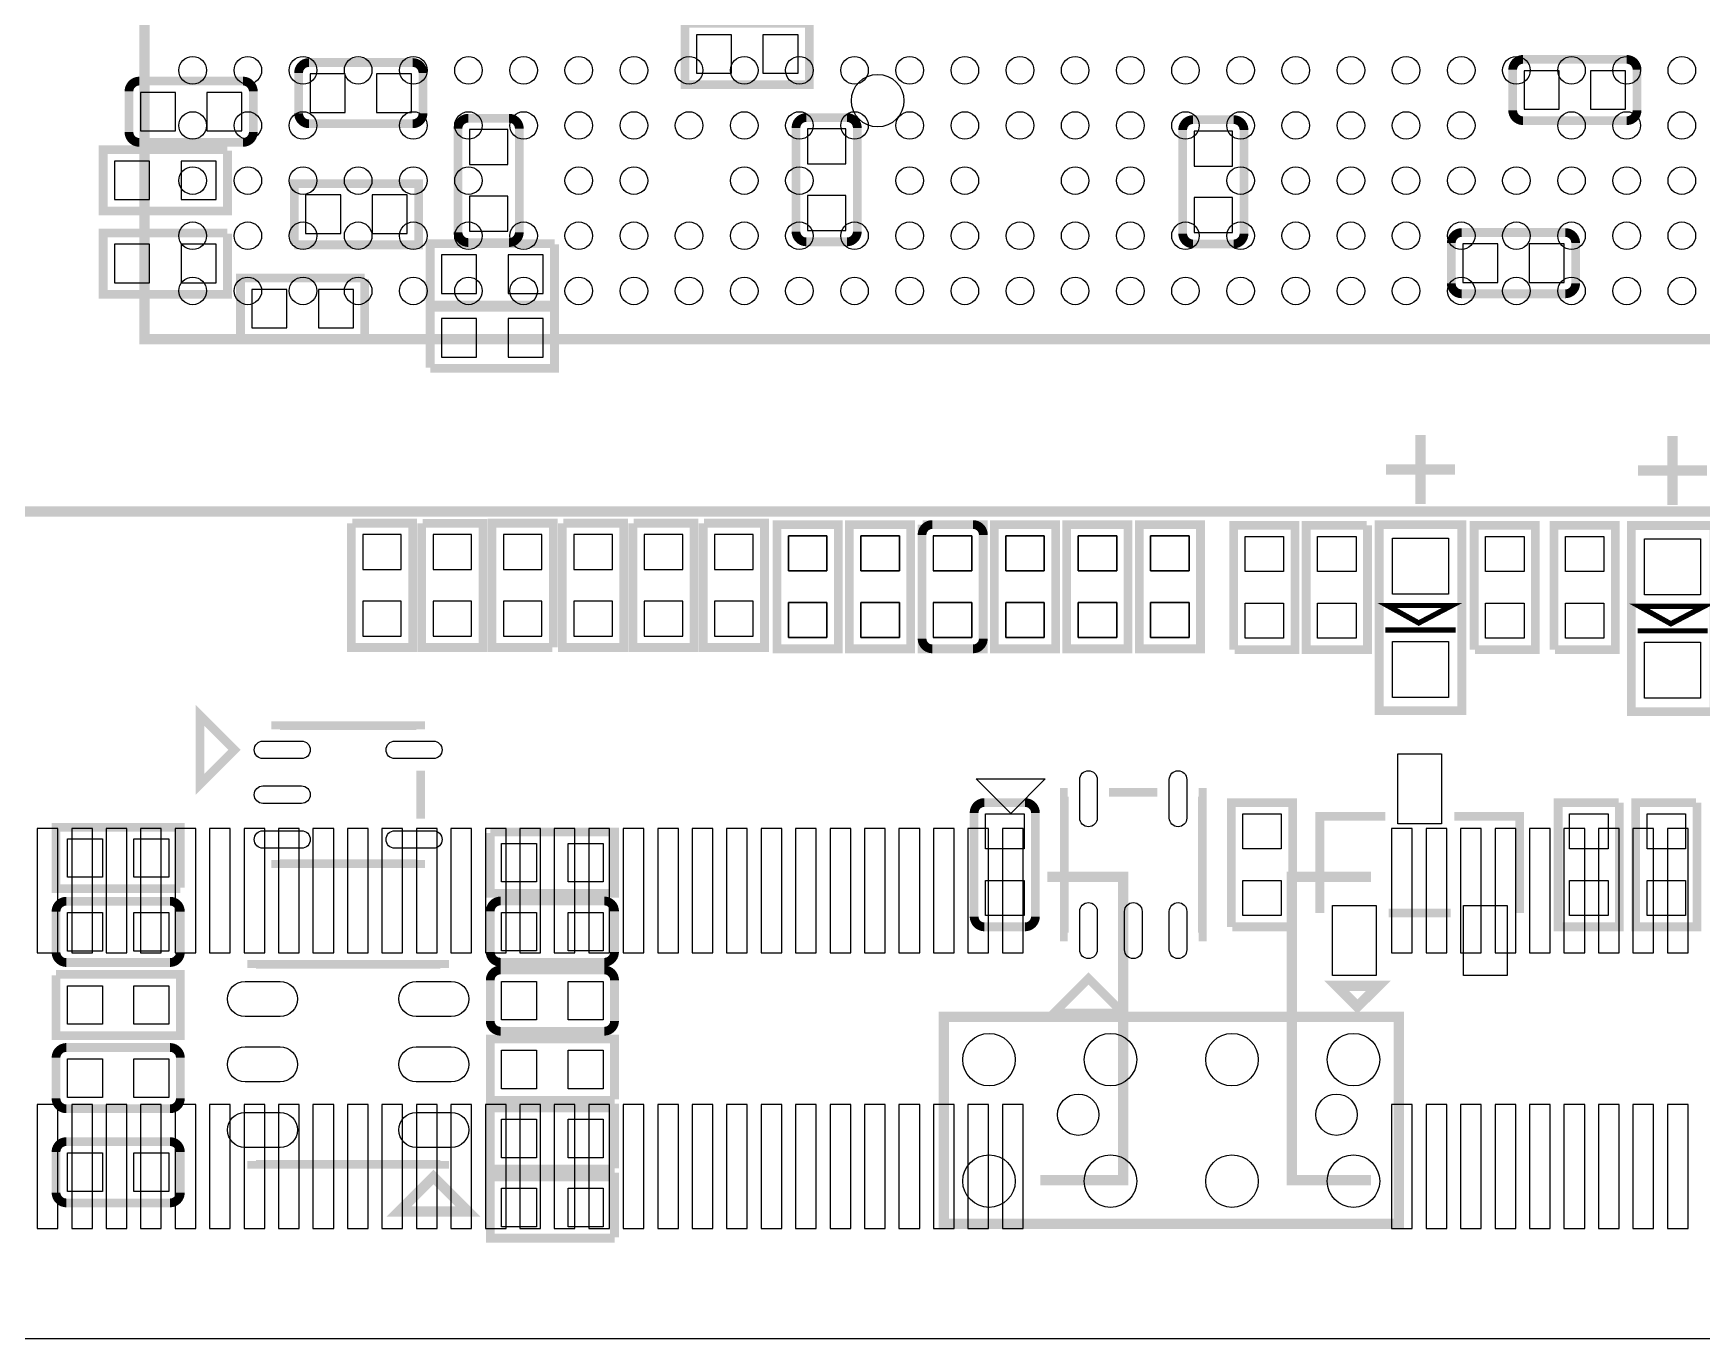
# Model space of a CAD drawing. Extents: x 0 to 70, y 0.5 to 55.5.
# Drawn here: x 20.56 to 44.76, y 0.5 to 19.44 of the extents above; entities that cross this region are included whole.
import ezdxf

# ---------------------------------------------------------------- set-up
doc = ezdxf.new("R2010")
doc.units = 0
for name, color, linetype in [('BG_OUTLINE', 253, 'CONTINUOUS'), ('PG_SILKSCREEN_BOTTOM', 13, 'CONTINUOUS'), ('PG_SILKSCREEN_TOP', 253, 'CONTINUOUS'), ('PIN_BOTTOM', 13, 'CONTINUOUS'), ('PIN_TOP', 92, 'CONTINUOUS')]:
    doc.layers.add(name, color=color, linetype=linetype)

msp = doc.modelspace()

# ---------------------------------------------------------------- linework, layer by layer
at = {"layer": 'BG_OUTLINE'}
msp.add_lwpolyline([(1.016, 0.499999), (68.984012, 0.499999, 0.414214), (70.000012, 1.515999), (70.000012, 54.483991, 0.414214), (68.984012, 55.499991), (1.016, 55.499991, 0.414214), (0, 54.483991), (0, 1.515999, 0.414214), (1.016, 0.499999)], format="xyb", dxfattribs=at)
at = {"layer": 'PG_SILKSCREEN_BOTTOM'}
for points, const_width in [([(31.81952, 19.581343), (30.01612, 19.581343), (30.01612, 18.692343), (31.81952, 18.692343), (31.81952, 19.568643)], 0.127), ([(23.37877, 17.748199), (21.57537, 17.748199), (21.57537, 16.859199), (23.37877, 16.859199), (23.37877, 17.735499)], 0.127), ([(24.347475, 16.368268), (26.150875, 16.368268), (26.150875, 17.257268), (24.347475, 17.257268), (24.347475, 16.380968)], 0.127), ([(23.37877, 16.540912), (21.57537, 16.540912), (21.57537, 15.651912), (23.37877, 15.651912), (23.37877, 16.528212)], 0.127), ([(28.122372, 16.385997), (26.318972, 16.385997), (26.318972, 15.496997), (28.122372, 15.496997), (28.122372, 16.373297)], 0.127), ([(25.370282, 15.88643), (23.566882, 15.88643), (23.566882, 14.99743), (25.370282, 14.99743), (25.370282, 15.87373)], 0.127), ([(26.318972, 14.575384), (28.122372, 14.575384), (28.122372, 15.464384), (26.318972, 15.464384), (26.318972, 14.588084)], 0.127), ([(25.174956, 12.330379), (25.174956, 10.526979), (26.063956, 10.526979), (26.063956, 12.330379), (25.187656, 12.330379)], 0.127), ([(26.195731, 12.329668), (26.195731, 10.526268), (27.084731, 10.526268), (27.084731, 12.329668), (26.208431, 12.329668)], 0.127), ([(28.105506, 10.526979), (28.105506, 12.330379), (27.216506, 12.330379), (27.216506, 10.526979), (28.092806, 10.526979)], 0.127), ([(28.237282, 12.330379), (28.237282, 10.526979), (29.126282, 10.526979), (29.126282, 12.330379), (28.249982, 12.330379)], 0.127), ([(29.258057, 12.330379), (29.258057, 10.526979), (30.147057, 10.526979), (30.147057, 12.330379), (29.270757, 12.330379)], 0.127), ([(30.278832, 12.330379), (30.278832, 10.526979), (31.167832, 10.526979), (31.167832, 12.330379), (30.291532, 12.330379)], 0.127), ([(31.349645, 12.310364), (31.349645, 10.506964), (32.238645, 10.506964), (32.238645, 12.310364), (31.362345, 12.310364)], 0.127), ([(32.400443, 12.310364), (32.400443, 10.506964), (33.289443, 10.506964), (33.289443, 12.310364), (32.413143, 12.310364)], 0.127), ([(33.451241, 12.310364), (33.451241, 10.506964), (34.340241, 10.506964), (34.340241, 12.310364), (33.463941, 12.310364)], 0.127), ([(34.502039, 12.310364), (34.502039, 10.506964), (35.391039, 10.506964), (35.391039, 12.310364), (34.514739, 12.310364)], 0.127), ([(35.552837, 12.310364), (35.552837, 10.506964), (36.441837, 10.506964), (36.441837, 12.310364), (35.565537, 12.310364)], 0.127), ([(36.603635, 12.310364), (36.603635, 10.506964), (37.492635, 10.506964), (37.492635, 12.310364), (36.616335, 12.310364)], 0.127), ([(35.268992, 7.198995), (36.36899, 7.198995), (36.36899, 2.799004), (35.168992, 2.799004)], 0.150012), ([(39.964995, 7.198995), (38.81501, 7.198995), (38.81501, 2.799004), (39.964995, 2.799004)], 0.150012)]:
    msp.add_lwpolyline(points, dxfattribs=dict(at, const_width=const_width))
at = {"layer": 'PG_SILKSCREEN_BOTTOM', "const_width": 0.127}
for points in [[(43.674284, 19.058636), (43.125796, 19.058636), (42.719396, 19.058636), (42.170909, 19.058636, 0.414262), (42.020896, 18.908624), (42.020896, 18.319648, 0.414262), (42.170909, 18.169636), (43.674284, 18.169636, 0.414262), (43.824296, 18.319648), (43.824296, 18.908624, 0.414262), (43.674284, 19.058636)], [(26.064083, 19.013449), (25.51557, 19.013449), (25.10917, 19.013449), (24.560682, 19.013449, 0.414212), (24.41067, 18.863462), (24.41067, 18.274462, 0.414247), (24.560682, 18.124449), (26.064083, 18.124449, 0.414213), (26.21407, 18.274462), (26.21407, 18.863462, 0.414178), (26.064083, 19.013449)], [(23.603407, 18.743778), (23.054894, 18.743778), (22.648494, 18.743778), (22.100007, 18.743778, 0.414249), (21.949994, 18.593765), (21.949994, 18.004765, 0.414204), (22.100007, 17.854778), (23.603407, 17.854778, 0.414176), (23.753394, 18.004765), (23.753394, 18.593765, 0.414221), (23.603407, 18.743778)], [(26.722451, 18.054828), (26.722451, 17.50634), (26.722451, 17.09994), (26.722451, 16.551427, 0.414176), (26.872438, 16.40144), (27.461439, 16.40144, 0.414219), (27.611451, 16.551427), (27.611451, 18.054828, 0.414249), (27.461439, 18.20484), (26.872438, 18.20484, 0.414206), (26.722451, 18.054828)], [(31.625311, 18.064836), (31.625311, 17.516348), (31.625311, 17.109948), (31.625311, 16.56146, 0.414219), (31.775298, 16.411448), (32.364299, 16.411448, 0.414255), (32.514311, 16.56146), (32.514311, 18.064836, 0.414255), (32.364299, 18.214848), (31.775298, 18.214848, 0.414219), (31.625311, 18.064836)], [(37.234114, 18.034813), (37.234114, 17.486325), (37.234114, 17.079925), (37.234114, 16.531438, 0.414262), (37.384126, 16.381425), (37.973102, 16.381425, 0.414262), (38.123114, 16.531438), (38.123114, 18.034813, 0.414262), (37.973102, 18.184825), (37.384126, 18.184825, 0.414262), (37.234114, 18.034813)], [(41.280232, 15.657728), (41.82872, 15.657728), (42.23512, 15.657728), (42.783608, 15.657728, 0.414262), (42.93362, 15.807741), (42.93362, 16.396716, 0.414262), (42.783608, 16.546728), (41.280232, 16.546728, 0.414262), (41.13022, 16.396716), (41.13022, 15.807741, 0.414262), (41.280232, 15.657728)]]:
    msp.add_lwpolyline(points, format="xyb", dxfattribs=at)
at = {"layer": 'PG_SILKSCREEN_BOTTOM'}
msp.add_lwpolyline([(34.738996, 8.120405), (34.238997, 8.620404), (35.238995, 8.620404)], close=True, dxfattribs=at)
at = {"layer": 'PG_SILKSCREEN_TOP'}
for points, const_width in [([(47.6742, 40.500097), (19.674205, 40.500097), (19.674205, 12.500102), (46.228, 12.500102)], 0.150012), ([(45.174205, 38.000102), (22.1742, 38.000102), (22.1742, 15.000097), (45.174205, 15.000097), (45.174205, 38.000102)], 0.150012), ([(40.683561, 13.608609), (40.683561, 12.608611)], 0.150012), ([(44.340221, 13.596391), (44.340221, 12.596393)], 0.150012), ([(40.183562, 13.10861), (41.18356, 13.10861)], 0.150012), ([(43.840222, 13.096392), (44.84022, 13.096392)], 0.150012), ([(32.238645, 12.310364), (32.238645, 10.506964), (31.349645, 10.506964), (31.349645, 12.310364), (32.225945, 12.310364)], 0.127), ([(33.289443, 12.310364), (33.289443, 10.506964), (32.400443, 10.506964), (32.400443, 12.310364), (33.276743, 12.310364)], 0.127), ([(34.502039, 10.506964), (34.502039, 12.310364), (35.391039, 12.310364), (35.391039, 10.506964), (34.514739, 10.506964)], 0.127), ([(36.441837, 12.310364), (36.441837, 10.506964), (35.552837, 10.506964), (35.552837, 12.310364), (36.429137, 12.310364)], 0.127), ([(36.603635, 10.506964), (36.603635, 12.310364), (37.492635, 12.310364), (37.492635, 10.506964), (36.616335, 10.506964)], 0.127), ([(37.974676, 10.496956), (37.974676, 12.300356), (38.863676, 12.300356), (38.863676, 10.496956), (37.987376, 10.496956)], 0.127), ([(39.914474, 12.300356), (39.914474, 10.496956), (39.025474, 10.496956), (39.025474, 12.300356), (39.901774, 12.300356)], 0.127), ([(40.083562, 12.308611), (40.083562, 9.608617), (41.28356, 9.608617), (41.28356, 12.308611), (40.083562, 12.308611)], 0.127), ([(41.461944, 10.496956), (41.461944, 12.300356), (42.350944, 12.300356), (42.350944, 10.496956), (41.474644, 10.496956)], 0.127), ([(42.620667, 10.496956), (42.620667, 12.300356), (43.509667, 12.300356), (43.509667, 10.496956), (42.633367, 10.496956)], 0.127), ([(43.740222, 12.296394), (43.740222, 9.596374), (44.94022, 9.596374), (44.94022, 12.296394), (43.740222, 12.296394)], 0.127), ([(41.140761, 11.136427), (40.658161, 10.882427), (40.200961, 11.136427), (41.140761, 11.136427)], 0.0762), ([(44.797421, 11.124184), (44.314821, 10.870184), (43.857621, 11.124184), (44.797421, 11.124184)], 0.0762), ([(41.191561, 10.780827), (40.175561, 10.780827)], 0.0762), ([(44.848221, 10.768584), (43.832221, 10.768584)], 0.0762), ([(22.979075, 8.541588), (22.979075, 9.541586), (23.4791, 9.041587), (22.979075, 8.541588)], 0.127), ([(26.179094, 9.341587), (26.179094, 9.391599), (24.079098, 9.391599), (24.079098, 9.341587)], 0.127), ([(26.179094, 8.741588), (26.179094, 8.041589)], 0.127), ([(35.567264, 8.425612), (35.517252, 8.425612), (35.517252, 6.325616), (35.567264, 6.325616)], 0.127), ([(36.167263, 8.425612), (36.867262, 8.425612)], 0.127), ([(37.467261, 8.425612), (37.517273, 8.425612), (37.517273, 6.325616), (37.467261, 6.325616)], 0.127), ([(37.939878, 6.473901), (37.939878, 8.277301), (38.828878, 8.277301), (38.828878, 6.473901), (37.952578, 6.473901)], 0.127), ([(43.568874, 8.277301), (43.568874, 6.473901), (42.679874, 6.473901), (42.679874, 8.277301), (43.556174, 8.277301)], 0.127), ([(44.694373, 8.277301), (44.694373, 6.473901), (43.805373, 6.473901), (43.805373, 8.277301), (44.681673, 8.277301)], 0.127), ([(40.173021, 8.0756), (39.22301, 8.0756), (39.22301, 6.675603)], 0.127), ([(41.173019, 8.0756), (42.123004, 8.0756), (42.123004, 6.675603)], 0.127), ([(22.695205, 7.027748), (20.891805, 7.027748), (20.891805, 7.916748), (22.695205, 7.916748), (22.695205, 7.040448)], 0.127), ([(27.189633, 7.850124), (28.993033, 7.850124), (28.993033, 6.961124), (27.189633, 6.961124), (27.189633, 7.837424)], 0.127), ([(26.179094, 7.44159), (26.179094, 7.391603), (24.079098, 7.391603), (24.079098, 7.44159)], 0.127), ([(40.223008, 6.675603), (41.123006, 6.675603)], 0.127), ([(20.891805, 5.784748), (22.695205, 5.784748), (22.695205, 4.895748), (20.891805, 4.895748), (20.891805, 5.772048)], 0.127), ([(26.529081, 5.878728), (26.529081, 5.928741), (23.729086, 5.928741), (23.729086, 5.878728)], 0.127), ([(36.367263, 5.225618), (35.367265, 5.225618), (35.867264, 5.725617), (36.367263, 5.225618)], 0.127), ([(40.068144, 5.616651), (39.468146, 5.616651), (39.768145, 5.316652), (40.068144, 5.616651)], 0.150012), ([(40.218157, 2.166645), (33.768157, 2.166645), (33.768157, 5.166639), (40.368144, 5.166639), (40.368144, 2.166645), (40.218157, 2.166645)], 0.150012), ([(28.993033, 3.958844), (27.189633, 3.958844), (27.189633, 4.847844), (28.993033, 4.847844), (28.993033, 3.971544)], 0.127), ([(28.993033, 2.958084), (27.189633, 2.958084), (27.189633, 3.847084), (28.993033, 3.847084), (28.993033, 2.970784)], 0.127), ([(26.529081, 3.078734), (26.529081, 3.028747), (23.729086, 3.028747), (23.729086, 3.078734)], 0.127), ([(25.86609, 2.34381), (26.866088, 2.34381), (26.366089, 2.843809), (25.86609, 2.34381)], 0.150012), ([(28.993033, 1.957324), (27.189633, 1.957324), (27.189633, 2.846324), (28.993033, 2.846324), (28.993033, 1.970024)], 0.127)]:
    msp.add_lwpolyline(points, dxfattribs=dict(at, const_width=const_width))
at = {"layer": 'PG_SILKSCREEN_TOP', "const_width": 0.127}
for points in [[(34.342629, 12.160352), (34.342629, 11.611864), (34.342629, 11.205464), (34.342629, 10.656951, -0.414223), (34.192616, 10.506964), (33.603616, 10.506964, -0.414182), (33.453629, 10.656951), (33.453629, 12.160352, -0.414202), (33.603616, 12.310364), (34.192616, 12.310364, -0.414243), (34.342629, 12.160352)], [(35.097644, 8.127314), (35.097644, 7.578801), (35.097644, 7.172401), (35.097644, 6.623914, -0.414249), (34.947631, 6.473901), (34.358631, 6.473901, -0.414215), (34.208644, 6.623914), (34.208644, 8.127314, -0.414176), (34.358631, 8.277301), (34.947631, 8.277301, -0.41421), (35.097644, 8.127314)], [(21.041817, 6.845554), (21.590305, 6.845554), (21.996705, 6.845554), (22.545218, 6.845554, -0.414181), (22.695205, 6.695567), (22.695205, 6.106566, -0.414199), (22.545218, 5.956554), (21.041817, 5.956554, -0.414244), (20.891805, 6.106566), (20.891805, 6.695567, -0.414226), (21.041817, 6.845554)], [(27.33962, 6.849364), (27.888133, 6.849364), (28.294533, 6.849364), (28.843021, 6.849364, -0.414212), (28.993033, 6.699377), (28.993033, 6.110376, -0.414242), (28.843021, 5.960364), (27.33962, 5.960364, -0.414213), (27.189633, 6.110376), (27.189633, 6.699377, -0.414182), (27.33962, 6.849364)], [(28.843021, 4.959604), (28.294533, 4.959604), (27.888133, 4.959604), (27.33962, 4.959604, -0.414177), (27.189633, 5.109591), (27.189633, 5.698592, -0.414215), (27.33962, 5.848604), (28.843021, 5.848604, -0.414247), (28.993033, 5.698592), (28.993033, 5.109591, -0.41421), (28.843021, 4.959604)], [(21.041817, 4.723943), (21.590305, 4.723943), (21.996705, 4.723943), (22.545218, 4.723943, -0.414172), (22.695205, 4.573956), (22.695205, 3.984955, -0.414208), (22.545218, 3.834943), (21.041817, 3.834943, -0.414253), (20.891805, 3.984955), (20.891805, 4.573956, -0.414217), (21.041817, 4.723943)], [(22.545218, 2.469337), (21.996705, 2.469337), (21.590305, 2.469337), (21.041817, 2.469337, -0.414213), (20.891805, 2.619324), (20.891805, 3.208325, -0.414237), (21.041817, 3.358337), (22.545218, 3.358337, -0.414212), (22.695205, 3.208325), (22.695205, 2.619324, -0.414188), (22.545218, 2.469337)]]:
    msp.add_lwpolyline(points, format="xyb", dxfattribs=at)
at = {"layer": 'PIN_BOTTOM'}
for points in [[(30.68922, 18.857443), (30.68922, 19.416243), (30.18122, 19.416243), (30.18122, 18.857443)], [(31.65442, 18.857443), (31.65442, 19.416243), (31.14642, 19.416243), (31.14642, 18.857443)], [(42.693996, 18.334736), (42.693996, 18.893536), (42.185996, 18.893536), (42.185996, 18.334736)], [(43.659196, 18.334736), (43.659196, 18.893536), (43.151196, 18.893536), (43.151196, 18.334736)], [(25.08377, 18.289549), (25.08377, 18.848349), (24.57577, 18.848349), (24.57577, 18.289549)], [(26.04897, 18.289549), (26.04897, 18.848349), (25.54097, 18.848349), (25.54097, 18.289549)], [(22.623094, 18.019878), (22.623094, 18.578678), (22.115094, 18.578678), (22.115094, 18.019878)], [(23.588294, 18.019878), (23.588294, 18.578678), (23.080294, 18.578678), (23.080294, 18.019878)], [(27.446351, 18.03974), (26.887551, 18.03974), (26.887551, 17.53174), (27.446351, 17.53174)], [(32.349211, 18.049748), (31.790411, 18.049748), (31.790411, 17.541748), (32.349211, 17.541748)], [(37.958014, 18.019725), (37.399214, 18.019725), (37.399214, 17.511725), (37.958014, 17.511725)], [(22.24847, 17.024299), (22.24847, 17.583099), (21.74047, 17.583099), (21.74047, 17.024299)], [(23.21367, 17.024299), (23.21367, 17.583099), (22.70567, 17.583099), (22.70567, 17.024299)], [(24.512575, 17.092168), (24.512575, 16.533368), (25.020575, 16.533368), (25.020575, 17.092168)], [(25.477775, 17.092168), (25.477775, 16.533368), (25.985775, 16.533368), (25.985775, 17.092168)], [(27.446351, 17.07454), (26.887551, 17.07454), (26.887551, 16.56654), (27.446351, 16.56654)], [(32.349211, 17.084548), (31.790411, 17.084548), (31.790411, 16.576548), (32.349211, 16.576548)], [(37.958014, 17.054525), (37.399214, 17.054525), (37.399214, 16.546525), (37.958014, 16.546525)], [(22.24847, 15.817012), (22.24847, 16.375812), (21.74047, 16.375812), (21.74047, 15.817012)], [(23.21367, 15.817012), (23.21367, 16.375812), (22.70567, 16.375812), (22.70567, 15.817012)], [(26.992072, 15.662097), (26.992072, 16.220897), (26.484072, 16.220897), (26.484072, 15.662097)], [(27.957272, 15.662097), (27.957272, 16.220897), (27.449272, 16.220897), (27.449272, 15.662097)], [(41.29532, 16.381628), (41.29532, 15.822828), (41.80332, 15.822828), (41.80332, 16.381628)], [(42.26052, 16.381628), (42.26052, 15.822828), (42.76852, 15.822828), (42.76852, 16.381628)], [(24.239982, 15.16253), (24.239982, 15.72133), (23.731982, 15.72133), (23.731982, 15.16253)], [(25.205182, 15.16253), (25.205182, 15.72133), (24.697182, 15.72133), (24.697182, 15.16253)], [(26.484072, 15.299284), (26.484072, 14.740484), (26.992072, 14.740484), (26.992072, 15.299284)], [(27.449272, 15.299284), (27.449272, 14.740484), (27.957272, 14.740484), (27.957272, 15.299284)], [(25.898856, 12.165279), (25.340056, 12.165279), (25.340056, 11.657279), (25.898856, 11.657279)], [(26.919631, 12.164568), (26.360831, 12.164568), (26.360831, 11.656568), (26.919631, 11.656568)], [(27.381606, 11.657279), (27.940406, 11.657279), (27.940406, 12.165279), (27.381606, 12.165279)], [(28.961182, 12.165279), (28.402382, 12.165279), (28.402382, 11.657279), (28.961182, 11.657279)], [(29.981957, 12.165279), (29.423157, 12.165279), (29.423157, 11.657279), (29.981957, 11.657279)], [(31.002732, 12.165279), (30.443932, 12.165279), (30.443932, 11.657279), (31.002732, 11.657279)], [(32.073545, 12.145264), (31.514745, 12.145264), (31.514745, 11.637264), (32.073545, 11.637264)], [(33.124343, 12.145264), (32.565543, 12.145264), (32.565543, 11.637264), (33.124343, 11.637264)], [(34.175141, 12.145264), (33.616341, 12.145264), (33.616341, 11.637264), (34.175141, 11.637264)], [(35.225939, 12.145264), (34.667139, 12.145264), (34.667139, 11.637264), (35.225939, 11.637264)], [(36.276737, 12.145264), (35.717937, 12.145264), (35.717937, 11.637264), (36.276737, 11.637264)], [(37.327535, 12.145264), (36.768735, 12.145264), (36.768735, 11.637264), (37.327535, 11.637264)], [(25.898856, 11.200079), (25.340056, 11.200079), (25.340056, 10.692079), (25.898856, 10.692079)], [(26.919631, 11.199368), (26.360831, 11.199368), (26.360831, 10.691368), (26.919631, 10.691368)], [(27.381606, 10.692079), (27.940406, 10.692079), (27.940406, 11.200079), (27.381606, 11.200079)], [(28.961182, 11.200079), (28.402382, 11.200079), (28.402382, 10.692079), (28.961182, 10.692079)], [(29.981957, 11.200079), (29.423157, 11.200079), (29.423157, 10.692079), (29.981957, 10.692079)], [(31.002732, 11.200079), (30.443932, 11.200079), (30.443932, 10.692079), (31.002732, 10.692079)], [(32.073545, 11.180064), (31.514745, 11.180064), (31.514745, 10.672064), (32.073545, 10.672064)], [(33.124343, 11.180064), (32.565543, 11.180064), (32.565543, 10.672064), (33.124343, 10.672064)], [(34.175141, 11.180064), (33.616341, 11.180064), (33.616341, 10.672064), (34.175141, 10.672064)], [(35.225939, 11.180064), (34.667139, 11.180064), (34.667139, 10.672064), (35.225939, 10.672064)], [(36.276737, 11.180064), (35.717937, 11.180064), (35.717937, 10.672064), (36.276737, 10.672064)], [(37.327535, 11.180064), (36.768735, 11.180064), (36.768735, 10.672064), (37.327535, 10.672064)], [(20.618996, 6.098997), (20.918995, 6.098997), (20.918995, 7.898994), (20.618996, 7.898994)], [(21.118995, 6.098997), (21.418995, 6.098997), (21.418995, 7.898994), (21.118995, 7.898994)], [(21.618994, 6.098997), (21.918993, 6.098997), (21.918993, 7.898994), (21.618994, 7.898994)], [(22.118993, 6.098997), (22.418993, 6.098997), (22.418993, 7.898994), (22.118993, 7.898994)], [(22.618992, 6.098997), (22.918991, 6.098997), (22.918991, 7.898994), (22.618992, 7.898994)], [(23.118991, 6.098997), (23.418991, 6.098997), (23.418991, 7.898994), (23.118991, 7.898994)], [(23.61899, 6.098997), (23.918989, 6.098997), (23.918989, 7.898994), (23.61899, 7.898994)], [(24.118989, 6.098997), (24.418989, 6.098997), (24.418989, 7.898994), (24.118989, 7.898994)], [(24.618988, 6.098997), (24.918988, 6.098997), (24.918988, 7.898994), (24.618988, 7.898994)], [(25.119013, 6.098997), (25.419012, 6.098997), (25.419012, 7.898994), (25.119013, 7.898994)], [(25.619011, 6.098997), (25.919011, 6.098997), (25.919011, 7.898994), (25.619011, 7.898994)], [(26.11901, 6.098997), (26.41901, 6.098997), (26.41901, 7.898994), (26.11901, 7.898994)], [(26.61901, 6.098997), (26.919009, 6.098997), (26.919009, 7.898994), (26.61901, 7.898994)], [(27.119009, 6.098997), (27.419008, 6.098997), (27.419008, 7.898994), (27.119009, 7.898994)], [(27.619007, 6.098997), (27.919007, 6.098997), (27.919007, 7.898994), (27.619007, 7.898994)], [(28.119006, 6.098997), (28.419006, 6.098997), (28.419006, 7.898994), (28.119006, 7.898994)], [(28.619006, 6.098997), (28.919005, 6.098997), (28.919005, 7.898994), (28.619006, 7.898994)], [(29.119004, 6.098997), (29.419004, 6.098997), (29.419004, 7.898994), (29.119004, 7.898994)], [(29.619003, 6.098997), (29.919003, 6.098997), (29.919003, 7.898994), (29.619003, 7.898994)], [(30.119002, 6.098997), (30.419002, 6.098997), (30.419002, 7.898994), (30.119002, 7.898994)], [(30.619002, 6.098997), (30.919001, 6.098997), (30.919001, 7.898994), (30.619002, 7.898994)], [(31.119, 6.098997), (31.419, 6.098997), (31.419, 7.898994), (31.119, 7.898994)], [(31.618999, 6.098997), (31.918999, 6.098997), (31.918999, 7.898994), (31.618999, 7.898994)], [(32.118998, 6.098997), (32.418998, 6.098997), (32.418998, 7.898994), (32.118998, 7.898994)], [(32.618997, 6.098997), (32.918997, 6.098997), (32.918997, 7.898994), (32.618997, 7.898994)], [(33.118997, 6.098997), (33.418996, 6.098997), (33.418996, 7.898994), (33.118997, 7.898994)], [(33.618995, 6.098997), (33.918995, 6.098997), (33.918995, 7.898994), (33.618995, 7.898994)], [(34.118994, 6.098997), (34.418994, 6.098997), (34.418994, 7.898994), (34.118994, 7.898994)], [(34.618994, 6.098997), (34.918993, 6.098997), (34.918993, 7.898994), (34.618994, 7.898994)], [(40.265007, 6.098997), (40.565006, 6.098997), (40.565006, 7.898994), (40.265007, 7.898994)], [(40.765006, 6.098997), (41.065005, 6.098997), (41.065005, 7.898994), (40.765006, 7.898994)], [(41.265005, 6.098997), (41.565005, 6.098997), (41.565005, 7.898994), (41.265005, 7.898994)], [(41.765004, 6.098997), (42.065003, 6.098997), (42.065003, 7.898994), (41.765004, 7.898994)], [(42.265003, 6.098997), (42.565002, 6.098997), (42.565002, 7.898994), (42.265003, 7.898994)], [(42.765002, 6.098997), (43.065002, 6.098997), (43.065002, 7.898994), (42.765002, 7.898994)], [(43.265001, 6.098997), (43.565, 6.098997), (43.565, 7.898994), (43.265001, 7.898994)], [(43.765, 6.098997), (44.064999, 6.098997), (44.064999, 7.898994), (43.765, 7.898994)], [(44.264999, 6.098997), (44.564998, 6.098997), (44.564998, 7.898994), (44.264999, 7.898994)], [(20.618996, 2.099005), (20.918995, 2.099005), (20.918995, 3.899002), (20.618996, 3.899002)], [(21.118995, 2.099005), (21.418995, 2.099005), (21.418995, 3.899002), (21.118995, 3.899002)], [(21.618994, 2.099005), (21.918993, 2.099005), (21.918993, 3.899002), (21.618994, 3.899002)], [(22.118993, 2.099005), (22.418993, 2.099005), (22.418993, 3.899002), (22.118993, 3.899002)], [(22.618992, 2.099005), (22.918991, 2.099005), (22.918991, 3.899002), (22.618992, 3.899002)], [(23.118991, 2.099005), (23.418991, 2.099005), (23.418991, 3.899002), (23.118991, 3.899002)], [(23.61899, 2.099005), (23.918989, 2.099005), (23.918989, 3.899002), (23.61899, 3.899002)], [(24.118989, 2.099005), (24.418989, 2.099005), (24.418989, 3.899002), (24.118989, 3.899002)], [(24.618988, 2.099005), (24.918988, 2.099005), (24.918988, 3.899002), (24.618988, 3.899002)], [(25.119013, 2.099005), (25.419012, 2.099005), (25.419012, 3.899002), (25.119013, 3.899002)], [(25.619011, 2.099005), (25.919011, 2.099005), (25.919011, 3.899002), (25.619011, 3.899002)], [(26.11901, 2.099005), (26.41901, 2.099005), (26.41901, 3.899002), (26.11901, 3.899002)], [(26.61901, 2.099005), (26.919009, 2.099005), (26.919009, 3.899002), (26.61901, 3.899002)], [(27.119009, 2.099005), (27.419008, 2.099005), (27.419008, 3.899002), (27.119009, 3.899002)], [(27.619007, 2.099005), (27.919007, 2.099005), (27.919007, 3.899002), (27.619007, 3.899002)], [(28.119006, 2.099005), (28.419006, 2.099005), (28.419006, 3.899002), (28.119006, 3.899002)], [(28.619006, 2.099005), (28.919005, 2.099005), (28.919005, 3.899002), (28.619006, 3.899002)], [(29.119004, 2.099005), (29.419004, 2.099005), (29.419004, 3.899002), (29.119004, 3.899002)], [(29.619003, 2.099005), (29.919003, 2.099005), (29.919003, 3.899002), (29.619003, 3.899002)], [(30.119002, 2.099005), (30.419002, 2.099005), (30.419002, 3.899002), (30.119002, 3.899002)], [(30.619002, 2.099005), (30.919001, 2.099005), (30.919001, 3.899002), (30.619002, 3.899002)], [(31.119, 2.099005), (31.419, 2.099005), (31.419, 3.899002), (31.119, 3.899002)], [(31.618999, 2.099005), (31.918999, 2.099005), (31.918999, 3.899002), (31.618999, 3.899002)], [(32.118998, 2.099005), (32.418998, 2.099005), (32.418998, 3.899002), (32.118998, 3.899002)], [(32.618997, 2.099005), (32.918997, 2.099005), (32.918997, 3.899002), (32.618997, 3.899002)], [(33.118997, 2.099005), (33.418996, 2.099005), (33.418996, 3.899002), (33.118997, 3.899002)], [(33.618995, 2.099005), (33.918995, 2.099005), (33.918995, 3.899002), (33.618995, 3.899002)], [(34.118994, 2.099005), (34.418994, 2.099005), (34.418994, 3.899002), (34.118994, 3.899002)], [(34.618994, 2.099005), (34.918993, 2.099005), (34.918993, 3.899002), (34.618994, 3.899002)], [(40.265007, 2.099005), (40.565006, 2.099005), (40.565006, 3.899002), (40.265007, 3.899002)], [(40.765006, 2.099005), (41.065005, 2.099005), (41.065005, 3.899002), (40.765006, 3.899002)], [(41.265005, 2.099005), (41.565005, 2.099005), (41.565005, 3.899002), (41.265005, 3.899002)], [(41.765004, 2.099005), (42.065003, 2.099005), (42.065003, 3.899002), (41.765004, 3.899002)], [(42.265003, 2.099005), (42.565002, 2.099005), (42.565002, 3.899002), (42.265003, 3.899002)], [(42.765002, 2.099005), (43.065002, 2.099005), (43.065002, 3.899002), (42.765002, 3.899002)], [(43.265001, 2.099005), (43.565, 2.099005), (43.565, 3.899002), (43.265001, 3.899002)], [(43.765, 2.099005), (44.064999, 2.099005), (44.064999, 3.899002), (43.765, 3.899002)], [(44.264999, 2.099005), (44.564998, 2.099005), (44.564998, 3.899002), (44.264999, 3.899002)]]:
    msp.add_lwpolyline(points, close=True, dxfattribs=at)
for centre, radius in [((32.809637, 18.459653), 0.381), ((35.719004, 3.748989), 0.299999), ((39.464996, 3.748989), 0.299999)]:
    msp.add_circle(centre, radius, dxfattribs=at)
at = {"layer": 'PIN_TOP'}
for points in [[(31.514745, 12.145264), (32.073545, 12.145264), (32.073545, 11.637264), (31.514745, 11.637264)], [(32.565543, 12.145264), (33.124343, 12.145264), (33.124343, 11.637264), (32.565543, 11.637264)], [(33.618729, 12.145264), (34.177529, 12.145264), (34.177529, 11.637264), (33.618729, 11.637264)], [(35.225939, 11.637264), (34.667139, 11.637264), (34.667139, 12.145264), (35.225939, 12.145264)], [(35.717937, 12.145264), (36.276737, 12.145264), (36.276737, 11.637264), (35.717937, 11.637264)], [(37.327535, 11.637264), (36.768735, 11.637264), (36.768735, 12.145264), (37.327535, 12.145264)], [(38.698576, 11.627256), (38.139776, 11.627256), (38.139776, 12.135256), (38.698576, 12.135256)], [(39.190574, 12.135256), (39.749374, 12.135256), (39.749374, 11.627256), (39.190574, 11.627256)], [(40.277161, 12.115038), (41.089961, 12.115038), (41.089961, 11.302238), (40.277161, 11.302238)], [(42.185844, 11.627256), (41.627044, 11.627256), (41.627044, 12.135256), (42.185844, 12.135256)], [(43.344567, 11.627256), (42.785767, 11.627256), (42.785767, 12.135256), (43.344567, 12.135256)], [(43.933821, 12.102795), (44.746621, 12.102795), (44.746621, 11.289995), (43.933821, 11.289995)], [(31.514745, 11.180064), (32.073545, 11.180064), (32.073545, 10.672064), (31.514745, 10.672064)], [(32.565543, 11.180064), (33.124343, 11.180064), (33.124343, 10.672064), (32.565543, 10.672064)], [(33.618729, 11.180064), (34.177529, 11.180064), (34.177529, 10.672064), (33.618729, 10.672064)], [(35.225939, 10.672064), (34.667139, 10.672064), (34.667139, 11.180064), (35.225939, 11.180064)], [(35.717937, 11.180064), (36.276737, 11.180064), (36.276737, 10.672064), (35.717937, 10.672064)], [(37.327535, 10.672064), (36.768735, 10.672064), (36.768735, 11.180064), (37.327535, 11.180064)], [(38.698576, 10.662056), (38.139776, 10.662056), (38.139776, 11.170056), (38.698576, 11.170056)], [(39.190574, 11.170056), (39.749374, 11.170056), (39.749374, 10.662056), (39.190574, 10.662056)], [(42.185844, 10.662056), (41.627044, 10.662056), (41.627044, 11.170056), (42.185844, 11.170056)], [(43.344567, 10.662056), (42.785767, 10.662056), (42.785767, 11.170056), (43.344567, 11.170056)], [(40.277161, 10.615016), (41.089961, 10.615016), (41.089961, 9.802216), (40.277161, 9.802216)], [(43.933821, 10.602773), (44.746621, 10.602773), (44.746621, 9.789973), (43.933821, 9.789973)], [(40.35552, 7.967599), (40.35552, 8.983599), (40.99052, 8.983599), (40.99052, 7.967599)], [(34.373744, 8.112201), (34.932544, 8.112201), (34.932544, 7.604201), (34.373744, 7.604201)], [(38.663778, 7.604201), (38.104978, 7.604201), (38.104978, 8.112201), (38.663778, 8.112201)], [(42.844974, 8.112201), (43.403774, 8.112201), (43.403774, 7.604201), (42.844974, 7.604201)], [(43.970473, 8.112201), (44.529273, 8.112201), (44.529273, 7.604201), (43.970473, 7.604201)], [(21.564905, 7.751648), (21.564905, 7.192848), (21.056905, 7.192848), (21.056905, 7.751648)], [(22.530105, 7.751648), (22.530105, 7.192848), (22.022105, 7.192848), (22.022105, 7.751648)], [(27.354733, 7.126224), (27.354733, 7.685024), (27.862733, 7.685024), (27.862733, 7.126224)], [(28.319933, 7.126224), (28.319933, 7.685024), (28.827933, 7.685024), (28.827933, 7.126224)], [(34.373744, 7.147001), (34.932544, 7.147001), (34.932544, 6.639001), (34.373744, 6.639001)], [(38.663778, 6.639001), (38.104978, 6.639001), (38.104978, 7.147001), (38.663778, 7.147001)], [(42.844974, 7.147001), (43.403774, 7.147001), (43.403774, 6.639001), (42.844974, 6.639001)], [(43.970473, 7.147001), (44.529273, 7.147001), (44.529273, 6.639001), (43.970473, 6.639001)], [(39.405509, 5.767603), (39.405509, 6.783603), (40.040509, 6.783603), (40.040509, 5.767603)], [(41.305531, 5.767603), (41.305531, 6.783603), (41.940531, 6.783603), (41.940531, 5.767603)], [(21.056905, 6.121654), (21.056905, 6.680454), (21.564905, 6.680454), (21.564905, 6.121654)], [(22.022105, 6.121654), (22.022105, 6.680454), (22.530105, 6.680454), (22.530105, 6.121654)], [(27.354733, 6.125464), (27.354733, 6.684264), (27.862733, 6.684264), (27.862733, 6.125464)], [(28.319933, 6.125464), (28.319933, 6.684264), (28.827933, 6.684264), (28.827933, 6.125464)], [(21.056905, 5.060848), (21.056905, 5.619648), (21.564905, 5.619648), (21.564905, 5.060848)], [(22.022105, 5.060848), (22.022105, 5.619648), (22.530105, 5.619648), (22.530105, 5.060848)], [(27.862733, 5.683504), (27.862733, 5.124704), (27.354733, 5.124704), (27.354733, 5.683504)], [(28.827933, 5.683504), (28.827933, 5.124704), (28.319933, 5.124704), (28.319933, 5.683504)], [(27.862733, 4.682744), (27.862733, 4.123944), (27.354733, 4.123944), (27.354733, 4.682744)], [(28.827933, 4.682744), (28.827933, 4.123944), (28.319933, 4.123944), (28.319933, 4.682744)], [(21.056905, 4.000043), (21.056905, 4.558843), (21.564905, 4.558843), (21.564905, 4.000043)], [(22.022105, 4.000043), (22.022105, 4.558843), (22.530105, 4.558843), (22.530105, 4.000043)], [(27.862733, 3.681984), (27.862733, 3.123184), (27.354733, 3.123184), (27.354733, 3.681984)], [(28.827933, 3.681984), (28.827933, 3.123184), (28.319933, 3.123184), (28.319933, 3.681984)], [(21.564905, 3.193237), (21.564905, 2.634437), (21.056905, 2.634437), (21.056905, 3.193237)], [(22.530105, 3.193237), (22.530105, 2.634437), (22.022105, 2.634437), (22.022105, 3.193237)], [(27.862733, 2.681224), (27.862733, 2.122424), (27.354733, 2.122424), (27.354733, 2.681224)], [(28.827933, 2.681224), (28.827933, 2.122424), (28.319933, 2.122424), (28.319933, 2.681224)]]:
    msp.add_lwpolyline(points, close=True, dxfattribs=at)
for points in [[(23.893272, 9.168613), (24.452072, 9.168613, -1), (24.452072, 8.914613), (23.893272, 8.914613, -1)], [(26.364895, 8.914613), (25.806095, 8.914613, -1), (25.806095, 9.168613), (26.364895, 9.168613, -1)], [(35.994238, 8.611438), (35.994238, 8.052638, -1), (35.740238, 8.052638), (35.740238, 8.611438, -1)], [(37.294261, 8.611438), (37.294261, 8.052638, -1), (37.040261, 8.052638), (37.040261, 8.611438, -1)], [(23.893272, 8.518601), (24.452072, 8.518601, -1), (24.452072, 8.264601), (23.893272, 8.264601, -1)], [(23.893272, 7.86859), (24.452072, 7.86859, -1), (24.452072, 7.61459), (23.893272, 7.61459, -1)], [(26.364895, 7.61459), (25.806095, 7.61459, -1), (25.806095, 7.86859), (26.364895, 7.86859, -1)], [(35.740238, 6.139815), (35.740238, 6.698615, -1), (35.994238, 6.698615), (35.994238, 6.139815, -1)], [(36.39025, 6.139815), (36.39025, 6.698615, -1), (36.64425, 6.698615), (36.64425, 6.139815, -1)], [(37.040261, 6.139815), (37.040261, 6.698615, -1), (37.294261, 6.698615), (37.294261, 6.139815, -1)], [(23.633074, 5.682742), (24.141074, 5.682742, -1), (24.141074, 5.174742), (23.633074, 5.174742, -1)], [(26.625093, 5.174742), (26.117093, 5.174742, -1), (26.117093, 5.682742), (26.625093, 5.682742, -1)], [(23.633074, 4.732731), (24.141074, 4.732731, -1), (24.141074, 4.224731), (23.633074, 4.224731, -1)], [(26.625093, 4.224731), (26.117093, 4.224731, -1), (26.117093, 4.732731), (26.625093, 4.732731, -1)], [(23.633074, 3.78272), (24.141074, 3.78272, -1), (24.141074, 3.27472), (23.633074, 3.27472, -1)], [(26.625093, 3.27472), (26.117093, 3.27472, -1), (26.117093, 3.78272), (26.625093, 3.78272, -1)]]:
    msp.add_lwpolyline(points, format="xyb", close=True, dxfattribs=at)
for centre, radius in [((22.874199, 18.900089), 0.2), ((23.674197, 18.900089), 0.2), ((24.474195, 18.900089), 0.2), ((25.274194, 18.900089), 0.2), ((26.074192, 18.900089), 0.2), ((26.874191, 18.900089), 0.2), ((27.674214, 18.900089), 0.2), ((28.474213, 18.900089), 0.2), ((29.274211, 18.900089), 0.2), ((30.07421, 18.900089), 0.2), ((30.874208, 18.900089), 0.2), ((31.674206, 18.900089), 0.2), ((32.474205, 18.900089), 0.2), ((33.274203, 18.900089), 0.2), ((34.074202, 18.900089), 0.2), ((34.8742, 18.900089), 0.2), ((35.674198, 18.900089), 0.2), ((36.474197, 18.900089), 0.2), ((37.274195, 18.900089), 0.2), ((38.074194, 18.900089), 0.2), ((38.874192, 18.900089), 0.2), ((39.67419, 18.900089), 0.2), ((40.474214, 18.900089), 0.2), ((41.274213, 18.900089), 0.2), ((42.074211, 18.900089), 0.2), ((42.874209, 18.900089), 0.2), ((43.674208, 18.900089), 0.2), ((44.474206, 18.900089), 0.2), ((22.874199, 18.100091), 0.2), ((23.674197, 18.100091), 0.2), ((24.474195, 18.100091), 0.2), ((26.074192, 18.100091), 0.2), ((26.874191, 18.100091), 0.2), ((27.674214, 18.100091), 0.2), ((28.474213, 18.100091), 0.2), ((29.274211, 18.100091), 0.2), ((30.07421, 18.100091), 0.2), ((30.874208, 18.100091), 0.2), ((31.674206, 18.100091), 0.2), ((32.474205, 18.100091), 0.2), ((33.274203, 18.100091), 0.2), ((34.074202, 18.100091), 0.2), ((34.8742, 18.100091), 0.2), ((35.674198, 18.100091), 0.2), ((36.474197, 18.100091), 0.2), ((37.274195, 18.100091), 0.2), ((38.074194, 18.100091), 0.2), ((38.874192, 18.100091), 0.2), ((39.67419, 18.100091), 0.2), ((40.474214, 18.100091), 0.2), ((41.274213, 18.100091), 0.2), ((42.874209, 18.100091), 0.2), ((43.674208, 18.100091), 0.2), ((44.474206, 18.100091), 0.2), ((22.874199, 17.300092), 0.2), ((23.674197, 17.300092), 0.2), ((24.474195, 17.300092), 0.2), ((25.274194, 17.300092), 0.2), ((26.074192, 17.300092), 0.2), ((26.874191, 17.300092), 0.2), ((28.474213, 17.300092), 0.2), ((29.274211, 17.300092), 0.2), ((30.874208, 17.300092), 0.2), ((31.674206, 17.300092), 0.2), ((33.274203, 17.300092), 0.2), ((34.074202, 17.300092), 0.2), ((35.674198, 17.300092), 0.2), ((36.474197, 17.300092), 0.2), ((38.074194, 17.300092), 0.2), ((38.874192, 17.300092), 0.2), ((39.67419, 17.300092), 0.2), ((40.474214, 17.300092), 0.2), ((41.274213, 17.300092), 0.2), ((42.074211, 17.300092), 0.2), ((42.874209, 17.300092), 0.2), ((43.674208, 17.300092), 0.2), ((44.474206, 17.300092), 0.2), ((22.874199, 16.500094), 0.2), ((23.674197, 16.500094), 0.2), ((24.474195, 16.500094), 0.2), ((25.274194, 16.500094), 0.2), ((26.074192, 16.500094), 0.2), ((26.874191, 16.500094), 0.2), ((27.674214, 16.500094), 0.2), ((28.474213, 16.500094), 0.2), ((29.274211, 16.500094), 0.2), ((30.07421, 16.500094), 0.2), ((30.874208, 16.500094), 0.2), ((31.674206, 16.500094), 0.2), ((32.474205, 16.500094), 0.2), ((33.274203, 16.500094), 0.2), ((34.074202, 16.500094), 0.2), ((34.8742, 16.500094), 0.2), ((35.674198, 16.500094), 0.2), ((36.474197, 16.500094), 0.2), ((37.274195, 16.500094), 0.2), ((38.074194, 16.500094), 0.2), ((38.874192, 16.500094), 0.2), ((39.67419, 16.500094), 0.2), ((40.474214, 16.500094), 0.2), ((41.274213, 16.500094), 0.2), ((42.074211, 16.500094), 0.2), ((42.874209, 16.500094), 0.2), ((43.674208, 16.500094), 0.2), ((44.474206, 16.500094), 0.2), ((22.874199, 15.700096), 0.2), ((23.674197, 15.700096), 0.2), ((24.474195, 15.700096), 0.2), ((25.274194, 15.700096), 0.2), ((26.074192, 15.700096), 0.2), ((26.874191, 15.700096), 0.2), ((27.674214, 15.700096), 0.2), ((28.474213, 15.700096), 0.2), ((29.274211, 15.700096), 0.2), ((30.07421, 15.700096), 0.2), ((30.874208, 15.700096), 0.2), ((31.674206, 15.700096), 0.2), ((32.474205, 15.700096), 0.2), ((33.274203, 15.700096), 0.2), ((34.074202, 15.700096), 0.2), ((34.8742, 15.700096), 0.2), ((35.674198, 15.700096), 0.2), ((36.474197, 15.700096), 0.2), ((37.274195, 15.700096), 0.2), ((38.074194, 15.700096), 0.2), ((38.874192, 15.700096), 0.2), ((39.67419, 15.700096), 0.2), ((40.474214, 15.700096), 0.2), ((41.274213, 15.700096), 0.2), ((42.074211, 15.700096), 0.2), ((42.874209, 15.700096), 0.2), ((43.674208, 15.700096), 0.2), ((44.474206, 15.700096), 0.2), ((34.425153, 4.547641), 0.381), ((36.187151, 4.547641), 0.381), ((37.949149, 4.547641), 0.381), ((39.711147, 4.547641), 0.381), ((35.719004, 3.748989), 0.299999), ((39.464996, 3.748989), 0.299999), ((34.425153, 2.785643), 0.381), ((36.187151, 2.785643), 0.381), ((37.949149, 2.785643), 0.381), ((39.711147, 2.785643), 0.381)]:
    msp.add_circle(centre, radius, dxfattribs=at)

doc.saveas('drawing.dxf')
